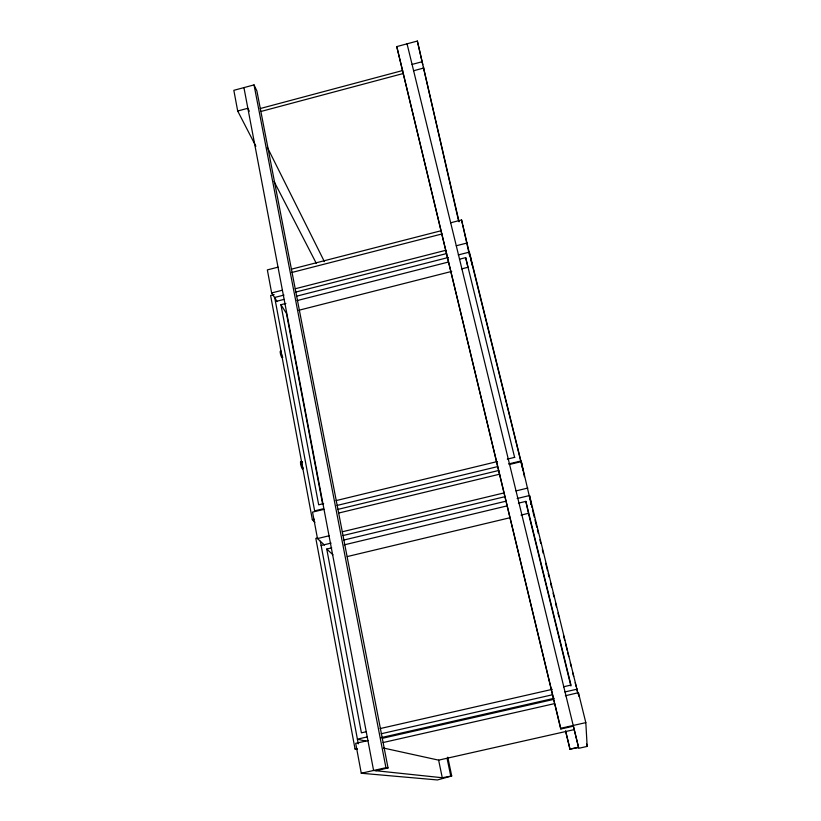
<?xml version="1.0" encoding="UTF-8"?>
<svg xmlns="http://www.w3.org/2000/svg" width="821" height="821" viewBox="0 0 821 821"><rect width="100%" height="100%" fill="white"/><g stroke="black" fill="none" stroke-linecap="round" stroke-linejoin="round"><path stroke-width="1.23" d="M375.823 770.714L388.035 767.953L256.891 90.946L254.028 84.902L233.831 90.32L237.69 110.999L255.895 146.271M573.356 726.185L560.876 728.997L560.569 728.319L396.769 46.602L417.355 41.05L459.072 221.783M237.69 110.999L247.85 108.29L249.317 111.235M412.07 64.418L422.446 61.647M260.298 108.526L402.639 70.534M260.873 111.482L403.347 73.48M413.61 70.739L423.893 67.989M278.021 267.164L267.348 269.904L271.648 292.964L277.118 301.564M450.667 222.778L461.576 219.966L472.239 265.316M291.414 269.175L441.134 230.732M292.05 272.428L441.914 233.975M271.648 292.964L282.393 290.213M456.271 245.766L467.262 242.954M295.211 288.766L445.834 250.282M274.152 294.585L270.612 295.488L312.349 519.672L314.956 522.248M274.532 297.489L283.994 295.078M295.847 292.05L446.624 253.556M275.466 301.574L284.107 299.367M296.463 296.217L448.389 257.466M458.272 254.941L469.386 252.109L521.622 463.947M323.648 503.612L318.681 504.812L280.936 304.714L285.893 303.442M297.058 300.599L448.328 262.063M459.483 259.22L465.681 257.64L514.644 457.513M298.865 310.256L451.766 271.392M461.71 268.867L467.919 267.287L465.681 257.64M336.056 500.605L497.362 461.535M507.296 459.134L514.736 457.328M323.351 508.763L314.648 510.867L274.768 297.869M337.031 505.449L497.382 466.667M508.568 463.968L520.996 460.961M324.008 509.338L312.544 512.109L317.481 538.576L324.449 545.082M509.574 464.46L521.304 461.628L530.623 501.785M337.811 509.41L498.747 470.474M338.652 513.053L499.64 474.189M312.349 519.672L314.238 519.221M342.285 531.782L504.135 492.898M317.737 537.94L315.828 538.391L355.041 748.988L357.412 749.44M317.481 538.576L329.026 535.795M516.009 490.896L527.841 488.054M343.014 535.549L505.048 496.664M321.134 545.493L331.058 543.112M343.465 540.136L505.972 501.19M517.138 498.511L529.545 495.535L577.84 692.914M366.402 731.696L361.404 732.835L326.748 549.054L331.725 547.864M344.173 544.877L507.183 505.859M518.39 503.181L525.851 501.385L570.985 685.083L563.504 686.787M347.304 556.556L509.851 517.764M521.017 515.095L528.467 513.32L525.851 501.385M380.123 728.576L552.276 689.342M367.398 736.889L357.402 739.157L365.786 741.117M381.149 733.758L552.379 694.792M564.879 691.949L577.379 689.106M368.28 740.542L355.688 743.323L361.271 773.249L437.449 779.95L451.714 775.968L447.773 757.178M380.749 737.71L554.134 698.302M565.361 695.746L578.415 692.688L585.814 722.624L587.169 746.412L578.774 748.29L407.052 43.821M382.299 738.325L553.754 699.369L396.769 46.602M355.041 748.988L357.053 748.536M383.109 742.533L554.77 703.566L560.876 728.997M361.271 773.249L385.932 767.697L388.035 767.953M560.569 728.319L585.814 722.624M383.51 748.044L438.63 760.143L574.228 729.612L578.518 747.213L569.938 749.132L565.69 731.532M243.929 87.611L373.596 770.478L442.273 777.744L451.714 775.968M569.938 749.132L578.589 747.541M326.748 549.054L332.946 554.811M280.936 304.714L286.437 313.417L322.602 503.971M281.182 354.651L281.203 354.262M274.091 181.544L316.362 263.449M267.338 147.318L324.387 261.612M301.728 466.051L301.389 464.368L301.687 464.871M470.146 255.803L470.751 258.235M470.926 259.415L471.818 263.038M471.911 263.438L523.234 471.141L521.304 461.628M530.879 502.811L531.392 504.864M532.49 509.831L534.338 517.292M534.953 519.785L536.79 527.246M537.406 529.73L538.33 533.465M539.869 539.684L540.793 543.41M542.322 549.629L543.245 553.364M545.698 563.309L547.545 570.769M548.161 573.263L549.085 576.989M550.614 583.208L551.538 586.943M553.077 593.162L554.001 596.888M555.53 603.107L556.453 606.842M557.993 613.061L558.906 616.787M563.514 635.444L564.745 640.421M565.361 642.905L567.208 650.376M567.814 652.859L568.737 656.595M570.277 662.814L571.2 666.539M572.73 672.758L573.653 676.494M575.193 682.713L576.116 686.438M576.722 688.932L577.953 693.899M586.584 744.052L587.169 746.412M528.467 513.32L570.882 685.987M573.345 726.01L574.228 729.612M565.566 730.762L570.072 749.45M554.011 700.416L554.514 702.519M417.355 41.05L422.774 64.695M423.349 67.178L458.713 221.475M461.576 219.966L462.51 224.143M462.746 225.19L469.468 255.228M447.045 758.255L450.729 775.845M523.48 472.167L524.424 476.693M521.828 464.953L522.259 467.036M438.63 760.143L442.273 777.744M530.807 502.698L531.187 504.515M529.545 495.535L531.413 504.741M531.639 505.89L532.008 507.686M254.028 84.902L385.932 767.697M320.344 541.244L358.284 743.877M578.415 692.688L578.826 696.27M282.835 357.238A3.222 0.534 75.2 0 1 282.434 356.725M281.942 355.524A3.222 0.534 75.2 0 1 281.182 351.07M282.116 356.683A3.222 0.534 75.2 0 1 281.357 356.622A3.222 0.534 75.2 0 1 280.228 352.414A3.222 0.534 75.2 0 1 280.792 351.757M281.039 352.291A3.222 0.534 75.2 0 1 281.295 352.968M303.401 468.575A3.818 0.657 76.2 0 1 302.046 465.025A3.818 0.657 76.2 0 1 301.666 461.392M302.261 461.72A3.818 0.657 76.2 0 1 302.539 462.305M302.733 468.411A3.818 0.667 76.2 0 1 301.687 467.672A3.818 0.667 76.2 0 1 300.527 462.89A3.818 0.667 76.2 0 1 301.174 461.987"/></g></svg>
